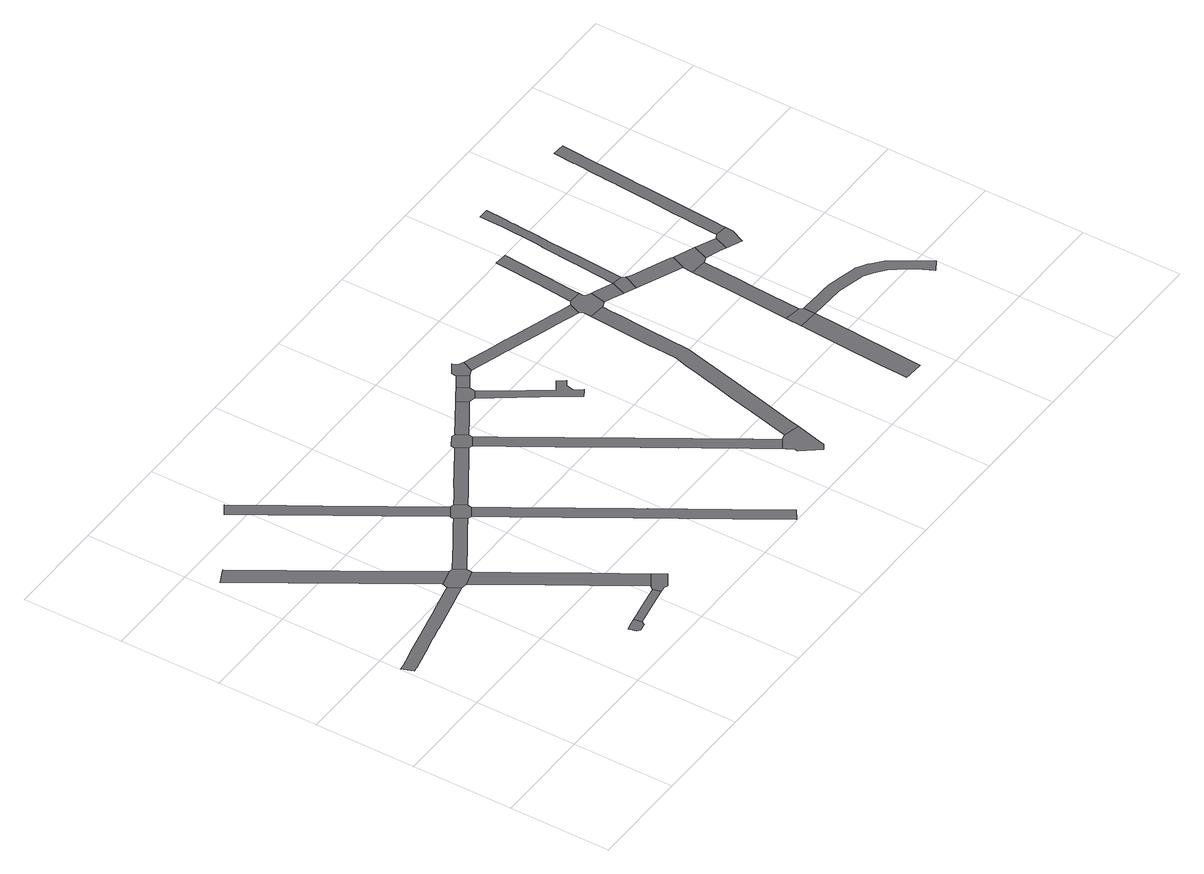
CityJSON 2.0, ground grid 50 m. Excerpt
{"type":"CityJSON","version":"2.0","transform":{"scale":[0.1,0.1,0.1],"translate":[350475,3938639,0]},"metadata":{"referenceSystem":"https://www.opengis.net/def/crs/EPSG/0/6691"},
"CityObjects":{
"road1":{"type":"Road","attributes":{"RoadStructureAttribute.sectionType":"1"},"geometry":[{"type":"MultiSurface","lod":"1","boundaries":[[[0,1,2,3,4,5,6,7,8,9,10,11,12,13,14,15,16,17,18,19,20,21,22,23,24,25,26,27,28]]]}]},
"road2":{"type":"Road","attributes":{"RoadStructureAttribute.sectionType":"1"},"geometry":[{"type":"MultiSurface","lod":"1","boundaries":[[[29,30,31,32,33,34,35,36,37,38,39,40,41,42,43,44,45,46,47,48,49,50,51,52,53,54,55,56,57,58,59]]]}]},
"road3":{"type":"Road","geometry":[{"type":"MultiSurface","lod":"1","boundaries":[[[60,61,62,63,64,65,66,67]]]}]},
"road4":{"type":"Road","geometry":[{"type":"MultiSurface","lod":"1","boundaries":[[[68,69,70,46,45,13,12,71]]]}]},
"road5":{"type":"Road","attributes":{"RoadStructureAttribute.sectionType":"1"},"geometry":[{"type":"MultiSurface","lod":"1","boundaries":[[[72,73,74,75,76,77,78,79,80,81,60,67]]]}]},
"road6":{"type":"Road","attributes":{"RoadStructureAttribute.sectionType":"1"},"geometry":[{"type":"MultiSurface","lod":"1","boundaries":[[[82,83,84,85,86,87,88,89,90,91,92,93,94,95,96,97,98,99,100,101,68,71]]]}]},
"road7":{"type":"Road","attributes":{"RoadStructureAttribute.sectionType":"1"},"geometry":[{"type":"MultiSurface","lod":"1","boundaries":[[[102,103,104,105,70,69,106,107,108,109,110,111]]]}]},
"road8":{"type":"Road","geometry":[{"type":"MultiSurface","lod":"1","boundaries":[[[112,113,114,115,92,91,77,76,116,117]]]}]},
"road9":{"type":"Road","attributes":{"RoadStructureAttribute.sectionType":"1"},"geometry":[{"type":"MultiSurface","lod":"1","boundaries":[[[118,119,120,121,122,123,124,125,126,127,128,129,130,131,132,133,134,135,136,137,138,139,140,141,142,143,144,145,146,147,148,149,150,151,152,153]]]}]},
"road10":{"type":"Road","geometry":[{"type":"MultiSurface","lod":"1","boundaries":[[[133,132,154,111,110,155,156,157,158]]]}]},
"road11":{"type":"Road","attributes":{"RoadStructureAttribute.sectionType":"1"},"geometry":[{"type":"MultiSurface","lod":"1","boundaries":[[[155,159,160,161,162,163,164,165,166,167,168,169,170,171,172,173,174,175,176,177,178,179,180,181,182,183,184,185,186,187,188,189,190,191,192,193,194,195,196,197,198,199,200,201,202,203,204,205,206,207,208,209,210,211,212,213,156]]]}]},
"road12":{"type":"Road","attributes":{"RoadStructureAttribute.sectionType":"1"},"geometry":[{"type":"MultiSurface","lod":"1","boundaries":[[[214,215,216,217,218,219,220,221,222,223,224,225,226,227,158,157]]]}]},
"road13":{"type":"Road","geometry":[{"type":"MultiSurface","lod":"1","boundaries":[[[228,229,223,222,230,231,232,233]]]}]},
"road14":{"type":"Road","attributes":{"RoadStructureAttribute.sectionType":"1"},"geometry":[{"type":"MultiSurface","lod":"1","boundaries":[[[232,234,235,236,237,238,239,240,241,233]]]}]},
"road15":{"type":"Road","attributes":{"RoadStructureAttribute.sectionType":"1"},"geometry":[{"type":"MultiSurface","lod":"1","boundaries":[[[230,242,243,244,245,246,247,248,249,250,251,252,253,254,255,256,257,258,259,260,261,262,263,264,265,266,267,268,269,270,271,272,273,274,275,276,277,278,279,280,281,282,283,284,285,286,287,288,289,290,291,292,293,294,295,296,297,298,231]]]}]},
"road16":{"type":"Road","geometry":[{"type":"MultiSurface","lod":"1","boundaries":[[[236,299,300,301,302,303,304,305,237]]]}]},
"road17":{"type":"Road","attributes":{"RoadStructureAttribute.sectionType":"1"},"geometry":[{"type":"MultiSurface","lod":"1","boundaries":[[[306,307,302,301,308,309]]]}]},
"road18":{"type":"Road","attributes":{"RoadStructureAttribute.sectionType":"1"},"geometry":[{"type":"MultiSurface","lod":"1","boundaries":[[[310,311,312,313,314,315,316,317,318,319,320,321,322,323,300,299]]]}]},
"road19":{"type":"Road","geometry":[{"type":"MultiSurface","lod":"1","boundaries":[[[324,325,326,327,328,329,330,272,271,331,332,333]]]}]},
"road20":{"type":"Road","geometry":[{"type":"MultiSurface","lod":"1","boundaries":[[[334,309,308,335,336,337,338,339]]]}]},
"road21":{"type":"Road","attributes":{"RoadStructureAttribute.sectionType":"1"},"geometry":[{"type":"MultiSurface","lod":"1","boundaries":[[[340,341,342,343,344,345,346,347,348,349,350,351,352,353,354,355,356,357,358,330,329,359,360,361,362,363,364,365,366,367,368,369,370,371,372,373]]]}]},
"road22":{"type":"Road","attributes":{"RoadStructureAttribute.sectionType":"1"},"geometry":[{"type":"MultiSurface","lod":"1","boundaries":[[[374,375,376,377,378,379,380,381,382,383,337,336,384,385,386,387,388,389,390,391,392,393,394,395,396]]]}]},
"road23":{"type":"Road","geometry":[{"type":"MultiSurface","lod":"1","boundaries":[[[395,397,398,340,373,399,400,401,402,403,404,405,406,407,396]]]}]},
"road24":{"type":"Road","attributes":{"RoadStructureAttribute.sectionType":"1"},"geometry":[{"type":"MultiSurface","lod":"1","boundaries":[[[408,409,410,411,412,413,414,415,416,417,418,419,420,421,422,423]]]}]},
"road25":{"type":"Road","attributes":{"RoadStructureAttribute.sectionType":"1"},"geometry":[{"type":"MultiSurface","lod":"1","boundaries":[[[424,425,400,399,426,427,428]]]}]},
"road26":{"type":"Road","attributes":{"RoadStructureAttribute.sectionType":"1"},"geometry":[{"type":"MultiSurface","lod":"1","boundaries":[[[406,429,430,431,432,433,434,435,436,407]]]}]},
"road27":{"type":"Road","geometry":[{"type":"MultiSurface","lod":"1","boundaries":[[[427,437,438,439,440,428]]]}]},
"road28":{"type":"Road","geometry":[{"type":"MultiSurface","lod":"1","boundaries":[[[422,441,442,443,423]]]}]},
"road29":{"type":"Road","attributes":{"RoadStructureAttribute.sectionType":"1"},"geometry":[{"type":"MultiSurface","lod":"1","boundaries":[[[444,445,446,443,442,447,448,449,450,451]]]}]},
"road30":{"type":"Road","attributes":{"RoadStructureAttribute.sectionType":"1"},"geometry":[{"type":"MultiSurface","lod":"1","boundaries":[[[452,453,454,455,439,438,456]]]}]},
"road31":{"type":"Road","attributes":{"RoadStructureAttribute.sectionType":"1"},"geometry":[{"type":"MultiSurface","lod":"1","boundaries":[[[457,458,459,460,461,462,463,464,465,466,467,468,469,470,471,472,473,474,475,476,477,478,428,440]]]}]},
"road32":{"type":"Road","geometry":[{"type":"MultiSurface","lod":"1","boundaries":[[[479,452,456,480,451,450,481,482]]]}]},
"road33":{"type":"Road","attributes":{"RoadStructureAttribute.sectionType":"1"},"geometry":[{"type":"MultiSurface","lod":"1","boundaries":[[[483,484,485,486,487,488,489,490,491,492,493,494,495,496,497,498,499,500,441,422,501,502,503,504,505,506,507,508,509]]]}]},
"road34":{"type":"Road","attributes":{"RoadStructureAttribute.sectionType":"1"},"geometry":[{"type":"MultiSurface","lod":"1","boundaries":[[[481,510,511,512,482]]]}]},
"road35":{"type":"Road","geometry":[{"type":"MultiSurface","lod":"1","boundaries":[[[511,513,514,515,516,512]]]}]},
"road36":{"type":"Road","attributes":{"RoadStructureAttribute.sectionType":"1"},"geometry":[{"type":"MultiSurface","lod":"1","boundaries":[[[517,518,519,520,521,522,523,524,525,526,527,528,529,530,531,532,533,534,535,536,537,538,539,540,541,542,543,544,545,546,547,548,549,550,551,516,515]]]}]}
},
"vertices":[
[29,838,0],[41,841,0],[49,842,0],[158,867,0],[159,867,0],[189,874,0],[242,887,0],[256,889,0],[313,903,0],[315,903,0],[508,946,0],[547,955,0],[595,966,0],[561,1020,0],[511,1009,0],[492,1005,0],[466,999,0],[437,992,0],[380,979,0],[346,971,0],[326,967,0],[298,961,0],[296,960,0],[250,950,0],[243,948,0],[143,925,0],[60,906,0],[36,901,0],[7,896,0],
[57,1856,0],[149,1713,0],[216,1607,0],[228,1588,0],[286,1497,0],[304,1470,0],[325,1437,0],[380,1349,0],[381,1348,0],[400,1318,0],[420,1287,0],[438,1259,0],[460,1225,0],[482,1190,0],[518,1134,0],[519,1133,0],[572,1048,0],[654,1069,0],[566,1209,0],[562,1214,0],[550,1234,0],[527,1269,0],[496,1317,0],[398,1471,0],[392,1480,0],[378,1501,0],[365,1521,0],[276,1662,0],[271,1668,0],[216,1757,0],[130,1890,0],
[825,234,0],[781,225,0],[761,221,0],[768,182,0],[785,171,0],[822,177,0],[824,181,0],[833,195,0],
[705,986,0],[706,1014,0],[674,1066,0],[625,962,0],
[838,196,0],[846,197,0],[938,215,0],[958,219,0],[1043,235,0],[1035,274,0],[881,243,0],[864,240,0],[857,239,0],[838,236,0],
[682,873,0],[766,742,0],[808,675,0],[824,650,0],[856,599,0],[911,512,0],[946,457,0],[954,445,0],[1012,353,0],[1050,294,0],[1116,336,0],[1044,451,0],[1043,452,0],[1008,507,0],[980,552,0],[979,553,0],[970,568,0],[916,653,0],[793,847,0],[789,853,0],
[913,1217,0],[845,1174,0],[844,1174,0],[814,1154,0],[844,1102,0],[846,1103,0],[847,1103,0],[920,1150,0],[989,1194,0],[956,1244,0],
[1155,273,0],[1149,283,0],[1146,289,0],[1143,293,0],[1072,239,0],[1090,232,0],
[542,1923,0],[575,1870,0],[579,1864,0],[631,1784,0],[647,1758,0],[692,1687,0],[700,1675,0],[703,1670,0],[751,1592,0],[802,1511,0],[819,1485,0],[856,1427,0],[863,1415,0],[870,1406,0],[959,1264,0],[1010,1296,0],[942,1405,0],[907,1458,0],[904,1464,0],[864,1527,0],[802,1624,0],[788,1647,0],[749,1707,0],[714,1762,0],[697,1790,0],[672,1830,0],[646,1871,0],[631,1895,0],[593,1955,0],[589,1964,0],[577,1981,0],[573,1988,0],[567,1997,0],[525,2062,0],[490,2117,0],[439,2085,0],
[957,1251,0],[1008,1188,0],[1058,1221,0],[1063,1240,0],[1030,1291,0],
[1097,1046,0],[1130,995,0],[1160,949,0],[1219,854,0],[1221,852,0],[1224,848,0],[1260,792,0],[1289,745,0],[1296,735,0],[1328,683,0],[1353,645,0],[1383,597,0],[1401,569,0],[1435,515,0],[1488,431,0],[1547,338,0],[1554,328,0],[1560,318,0],[1612,235,0],[1623,217,0],[1652,172,0],[1664,154,0],[1697,104,0],[1732,47,0],[1758,5,0],[1806,40,0],[1782,79,0],[1715,185,0],[1704,202,0],[1693,219,0],[1682,234,0],[1657,275,0],[1645,294,0],[1638,305,0],[1619,337,0],[1616,342,0],[1597,371,0],[1555,438,0],[1514,503,0],[1487,545,0],[1466,579,0],[1462,584,0],[1433,630,0],[1418,654,0],[1379,716,0],[1344,770,0],[1338,780,0],[1297,845,0],[1272,884,0],[1261,901,0],[1257,909,0],[1188,1015,0],[1148,1079,0],[1146,1082,0],[1123,1119,0],
[1138,1288,0],[1185,1318,0],[1220,1340,0],[1224,1343,0],[1231,1347,0],[1277,1377,0],[1313,1400,0],[1342,1419,0],[1377,1441,0],[1345,1492,0],[1201,1400,0],[1187,1392,0],[1167,1380,0],[1088,1328,0],
[1399,1543,0],[1348,1511,0],[1396,1435,0],[1447,1468,0],[1451,1488,0],[1419,1539,0],
[1540,1545,0],[1579,1569,0],[1631,1603,0],[1599,1653,0],[1563,1630,0],[1539,1615,0],[1498,1589,0],[1426,1544,0],
[1477,1310,0],[1487,1294,0],[1504,1266,0],[1526,1233,0],[1536,1216,0],[1589,1132,0],[1606,1106,0],[1606,1105,0],[1651,1033,0],[1677,993,0],[1716,933,0],[1785,823,0],[1801,798,0],[1803,795,0],[1820,769,0],[1843,733,0],[1861,705,0],[1872,686,0],[1875,683,0],[1926,601,0],[1946,571,0],[1951,564,0],[1994,495,0],[1996,492,0],[2038,425,0],[2043,417,0],[2060,391,0],[2081,358,0],[2084,354,0],[2111,311,0],[2162,342,0],[2094,449,0],[2068,491,0],[1986,619,0],[1981,627,0],[1978,632,0],[1974,638,0],[1964,653,0],[1953,671,0],[1920,723,0],[1869,803,0],[1863,814,0],[1859,819,0],[1853,829,0],[1841,848,0],[1821,880,0],[1788,931,0],[1767,964,0],[1699,1071,0],[1657,1137,0],[1583,1254,0],[1581,1258,0],[1571,1273,0],[1555,1298,0],[1504,1378,0],[1498,1388,0],[1496,1390,0],
[1665,1599,0],[1704,1623,0],[1710,1653,0],[1679,1703,0],[1631,1674,0],[1621,1667,0],[1610,1660,0],
[1739,1742,0],[1719,1729,0],[1776,1695,0],[1744,1745,0],
[1713,1529,0],[1824,1367,0],[1928,1215,0],[1931,1211,0],[1960,1229,0],[1969,1235,0],[1943,1273,0],[1950,1312,0],[1977,1330,0],[1951,1367,0],[1901,1334,0],[1861,1392,0],[1829,1439,0],[1754,1549,0],
[2204,157,0],[2206,158,0],[2227,173,0],[2232,176,0],[2245,227,0],[2270,330,0],[2191,349,0],[2120,295,0],[2138,266,0],[2135,245,0],
[1746,1770,0],[1790,1704,0],[1809,1709,0],[1834,1765,0],[1812,1778,0],[1797,1803,0],
[2387,1470,0],[2379,1352,0],[2374,1289,0],[2372,1262,0],[2364,1148,0],[2362,1122,0],[2357,1016,0],[2344,967,0],[2338,942,0],[2323,880,0],[2306,811,0],[2299,784,0],[2287,737,0],[2281,715,0],[2274,691,0],[2268,667,0],[2255,612,0],[2254,608,0],[2242,555,0],[2274,345,0],[2288,402,0],[2336,596,0],[2343,625,0],[2371,738,0],[2425,958,0],[2436,1002,0],[2443,1116,0],[2449,1210,0],[2451,1243,0],[2459,1369,0],[2461,1394,0],[2463,1422,0],[2465,1457,0],[2465,1464,0],
[2339,1604,0],[2309,1614,0],[2274,1625,0],[2255,1631,0],[2211,1645,0],[2210,1645,0],[2061,1693,0],[2060,1693,0],[1998,1713,0],[1995,1714,0],[1814,1707,0],[1918,1675,0],[1928,1672,0],[1976,1656,0],[1994,1651,0],[2012,1645,0],[2050,1633,0],[2054,1632,0],[2190,1588,0],[2218,1580,0],[2262,1566,0],[2376,1529,0],[2401,1585,0],
[2390,1513,0],[2390,1509,0],[2496,1475,0],[2513,1553,0],[2496,1562,0],[2489,1567,0],[2486,1570,0],[2484,1575,0],[2483,1580,0],[2484,1595,0],[2422,1598,0],
[2829,661,0],[2828,658,0],[2815,479,0],[2814,464,0],[2802,262,0],[2799,221,0],[2795,159,0],[2794,127,0],[2793,116,0],[2824,114,0],[2892,110,0],[2901,255,0],[2915,451,0],[2915,455,0],[2929,673,0],[2830,679,0],
[2585,1524,0],[2542,1541,0],[2533,1460,0],[2589,1437,0],[2619,1510,0],
[2485,1631,0],[2486,1642,0],[2503,1830,0],[2518,1999,0],[2457,2005,0],[2453,1961,0],[2439,1796,0],[2437,1774,0],
[2616,1426,0],[2650,1411,0],[2683,1487,0],[2671,1503,0],
[2929,733,0],[2916,748,0],[2835,761,0],
[2856,1062,0],[2853,1030,0],[2845,913,0],[2926,904,0],[2933,1012,0],[2936,1054,0],[2948,1257,0],[2866,1261,0],
[2903,1387,0],[2893,1392,0],[2782,1440,0],[2707,1472,0],[2872,1315,0],
[2681,1641,0],[2686,1712,0],[2698,1899,0],[2699,1903,0],[2704,1976,0],[2707,2027,0],[2711,2079,0],[2712,2094,0],[2715,2121,0],[2715,2132,0],[2721,2225,0],[2672,2226,0],[2670,2109,0],[2669,2098,0],[2657,1946,0],[2653,1905,0],[2652,1892,0],[2637,1716,0],[2636,1708,0],[2636,1701,0],[2624,1571,0],[2621,1532,0],
[2970,1359,0],[2867,1269,0],[2975,1267,0],[3007,1343,0],
[3501,425,0],[3435,528,0],[3394,593,0],[3382,612,0],[3372,619,0],[3364,626,0],[3329,656,0],[3325,659,0],[3318,663,0],[3294,678,0],[3286,683,0],[3271,693,0],[3265,694,0],[3190,712,0],[3117,728,0],[3072,729,0],[3029,730,0],[3013,731,0],[3109,669,0],[3247,636,0],[3256,631,0],[3289,610,0],[3336,571,0],[3363,539,0],[3389,505,0],[3424,442,0],[3447,394,0],
[3047,1243,0],[3079,1229,0],[3109,1300,0],
[3156,1196,0],[3187,1267,0],[3190,1305,0],[3130,1312,0],
[3191,1337,0],[3193,1352,0],[3203,1486,0],[3204,1493,0],[3216,1664,0],[3223,1753,0],[3223,1759,0],[3229,1843,0],[3233,1897,0],[3236,1936,0],[3236,1939,0],[3242,2023,0],[3249,2117,0],[3254,2184,0],[3193,2188,0],[3185,2082,0],[3185,2071,0],[3182,2027,0],[3178,1984,0],[3176,1958,0],[3173,1933,0],[3172,1913,0],[3169,1851,0],[3169,1848,0],[3167,1837,0],[3158,1718,0],[3156,1668,0],[3153,1642,0],[3147,1568,0],[3146,1549,0],[3143,1491,0],[3142,1482,0],[3140,1465,0],[3140,1461,0],[3132,1336,0]
]}
